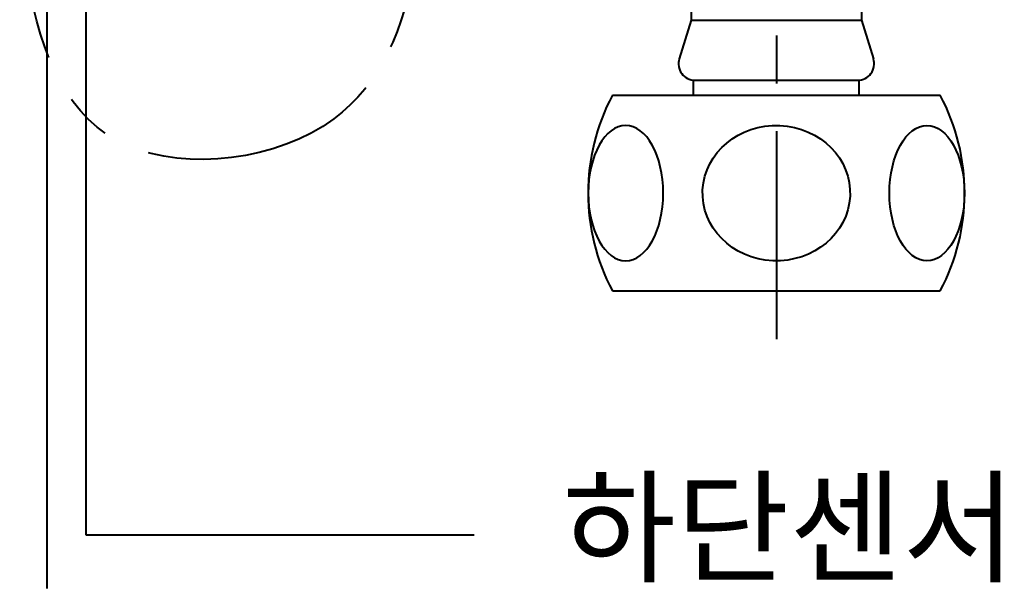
# Model space of a CAD drawing. Header units: millimetres. Extents: x 5401 to 6241, y 1473 to 2067.
# Drawn here: x 5536.4 to 5601.6, y 1613.4 to 1651 of the extents above; entities that cross this region are included whole.
import ezdxf

# ---------------------------------------------------------------- set-up
doc = ezdxf.new("R2010")
doc.units = ezdxf.units.MM
doc.linetypes.add('CENTERX2', pattern=[101.6, 63.5, -12.7, 12.7, -12.7])
for name, color, linetype in [('CENTER', 1, 'CENTERX2'), ('DIM', 3, 'Continuous'), ('TEXT', 2, 'Continuous')]:
    doc.layers.add(name, color=color, linetype=linetype)
doc.styles.get("Standard").update_dxf_attribs({"font": 'arial.ttf'})
doc.dimstyles.new('사본 ISO-25', dxfattribs={"dimtxt": 7, "dimasz": 7, "dimexe": 2.1, "dimexo": 2.1, "dimgap": 2, "dimtad": 1, "dimtih": 1, "dimtoh": 1, "dimdec": 1, "dimdsep": 46, "dimtxsty": 'Standard', "dimcen": 0, "dimclrd": 3, "dimclre": 3, "dimclrt": 4, "dimazin": 2, "dimtp": 0.1, "dimtm": 0.1, "dimtfac": 0.714286, "dimtdec": 1, "dimtmove": 0, "dimatfit": 3, "dimfxl": 1, "dimarcsym": 0})

msp = doc.modelspace()

# ---------------------------------------------------------------- linework, layer by layer
for p, q in [((5538.247, 1637.262), (5538.247, 1702.237)), ((5581.024, 1653.503, 0), (5581.024, 1651.003, 0)), ((5592.324, 1653.503, 0), (5592.324, 1651.003, 0)), ((5581.024, 1651.003, 0), (5580.223, 1648.43, 0)), ((5581.024, 1651.003, 0), (5592.324, 1651.003, 0)), ((5592.324, 1651.003, 0), (5593.124, 1648.43, 0)), ((5538.247, 1613.237), (5538.247, 1648.759)), ((5581.174, 1646.003, 0), (5581.174, 1647.008, 0)), ((5581.274, 1647.003, 0), (5592.074, 1647.003, 0)), ((5592.174, 1646.003, 0), (5592.174, 1647.008, 0)), ((5575.781, 1646.003, 0), (5597.566, 1646.003, 0)), ((5575.781, 1633.003, 0), (5589.174, 1633.003, 0)), ((5589.174, 1633.003, 0), (5597.566, 1633.003, 0))]:
    msp.add_line(p, q)
for centre, radius, start, end in [((5581.274, 1648.103, 0), 1.1, 162.72293, 270), ((5592.074, 1648.103, 0), 1.1, 270, 17.27707), ((5588.04, 1639.503, 0), 13.875, 152.06515, 207.93485), ((5585.308, 1639.503, 0), 13.875, 332.06515, 27.93485)]:
    msp.add_arc(centre, radius, start, end)
at = {"extrusion": (0, 0, -1)}
msp.add_ellipse((5576.669, 1639.503, 0), major_axis=(0, -4.5), ratio=0.554466, dxfattribs=at)
msp.add_ellipse((5586.674, 1639.503, 0), major_axis=(-4.899, 0), ratio=0.918558, start_param=-1.522557, end_param=4.758585, dxfattribs=at)
msp.add_ellipse((5596.678, 1639.503, 0), major_axis=(0, -4.5), ratio=0.554466)
at = {"layer": 'CENTER', "ltscale": 0.25}
msp.add_line((5586.674, 1669.022, 0), (5586.674, 1629.798, 0), dxfattribs=at)
msp.add_spline([(5586.674, 1669.022, 0), (5581.867, 1685.589, 0), (5569.888, 1688.763, 0), (5557.276, 1644.43, 0), (5543.583, 1642.659, 0), (5536.447, 1669.681), (5536.447, 1680.237)], degree=3, dxfattribs=at)

# ---------------------------------------------------------------- texts
at = {"layer": 'TEXT', "insert": (5572.47, 1620.282), "char_height": 6, "attachment_point": 1}
msp.add_mtext_dynamic_manual_height_columns('{\\fGulim|b0|i0|c129|p50;하단센서}', width=38.09047, gutter_width=17.5, heights=[0], dxfattribs=at)

# ---------------------------------------------------------------- leaders
at = {"layer": 'DIM'}
msp.add_leader([(5540.817, 1732.759), (5540.817, 1616.803), (5566.613, 1616.803)], dimstyle='사본 ISO-25', override={"dimasz": 4, "dimgap": 2, "dimtad": 0, "dimldrblk": 'Dot'}, dxfattribs=at)

doc.saveas('drawing.dxf')
